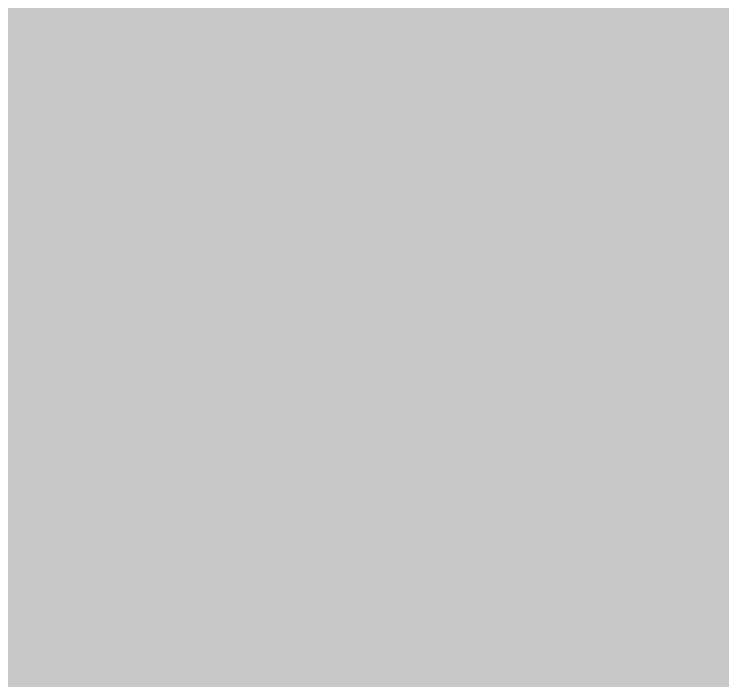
# Model space of a CAD drawing. Header units: millimetres. Extents: x 1680 to 166026, y 35966 to 91121.
# Drawn here: x 99854.36 to 99855.794, y 48316.907 to 48318.254 of the extents above; entities that cross this region are included whole.
import ezdxf

# ---------------------------------------------------------------- set-up
doc = ezdxf.new("R2010")
doc.units = ezdxf.units.MM
doc.layers.add('A-AREA-PATT', color=32, linetype='Continuous', lineweight=18)

msp = doc.modelspace()

# ---------------------------------------------------------------- hatches: boundary and pattern name
at = {"layer": 'A-AREA-PATT'}
h = msp.add_hatch(color=254, dxfattribs=at)
h.paths.add_polyline_path([(101939.2277, 45979.1384), (101938.4177, 45980.0561), (101938.4177, 45979.5521), (101939.0619, 45979.2231)], flags=0)
h.paths.add_polyline_path([(101939.5491, 45984.4159), (101939.0589, 45984.9114), (101938.3982, 45986.3015), (101939.0536, 45984.9114)], flags=0)
h.paths.add_polyline_path([(102677.5491, 45984.4159), (102678.9281, 45986.152), (102678.0393, 45984.9114), (102677.5491, 45984.4212)], flags=0)
h.paths.add_polyline_path([(102684.2495, 45987.8334), (102684.4023, 45989.8313), (102683.6186, 45989.229), (102684.1898, 45987.9654)], flags=0)
h.paths.add_polyline_path([(101932.8487, 45987.8334), (101933.6599, 45989.6278), (101932.6959, 45989.8415), (101932.9084, 45989.6279)], flags=0)
h.paths.add_polyline_path([(102308.5491, 45998.5558), (102320.9235, 46003.6814), (102325.7686, 46016.733), (102320.5635, 46028.5793), (102307.8719, 46033.2753), (102296.1747, 46028.4302), (102291.0491, 46016.0558), (102296.7004, 46003.4637), (102306.7141, 45999.3159)], flags=0)
h.paths.add_polyline_path([(102061.0491, 46002.5558), (102070.5951, 46006.5098), (102074.2803, 46016.7047), (102070.1035, 46025.8053), (102061.0491, 46029.5558), (102051.5032, 46025.6017), (102047.8179, 46015.4069), (102051.9947, 46006.3063), (102059.7259, 46003.1039)], flags=0)
h.paths.add_polyline_path([(102617.1597, 46009.1276), (102620.0491, 46009.1276), (102624.0491, 46016.0558), (102620.0491, 46022.984), (102612.0491, 46022.984), (102608.0491, 46016.0558), (102612.0491, 46009.1276), (102616.0491, 46009.1276)], flags=0)
h.paths.add_polyline_path([(102001.0491, 46009.1276), (102005.0491, 46009.1276), (102009.0491, 46016.0558), (102004.427, 46022.984), (101997.0491, 46022.984), (101993.0491, 46016.0558), (101997.6712, 46009.1276), (101999.9385, 46009.1276)], flags=0)
h.paths.add_polyline_path([(102513.2991, 46054.0541), (102513.9678, 46054.6769), (102513.2991, 46054.5247)], flags=0)
h.paths.add_polyline_path([(102473.0447, 46051.8195), (102468.7991, 46052.7617), (102513.2991, 46052.7617), (102515.6461, 46052.7101), (102516.2991, 46052.9788), (102516.0029, 46053.7746), (102514.5637, 46053.429), (102513.2991, 46053.4275), (102468.7991, 46053.8517), (102468.39, 46053.8517), (102467.4625, 46053.4187), (102465.7991, 46053.4098), (102465.7991, 46052.9788), (102467.4956, 46052.7856), (102472.9514, 46051.8356)], flags=0)
h.paths.add_polyline_path([(102468.7991, 46054.0541), (102468.7991, 46054.6806), (102466.4529, 46054.4316)], flags=0)
h.paths.add_polyline_path([(102626.2659, 46078.5466), (102628.9474, 46079.0515), (102631.3081, 46080.4351), (102633.0732, 46082.5514), (102634.0131, 46085.0786), (102633.4003, 46083.7587), (102632.2602, 46081.3989), (102630.163, 46079.6394), (102626.2864, 46078.5524)], flags=0)
h.paths.add_polyline_path([(102261.2659, 46078.5466), (102264.7896, 46079.4518), (102266.3081, 46080.4351), (102268.0732, 46082.5514), (102269.0131, 46085.0786), (102268.4003, 46083.7587), (102267.2602, 46081.3989), (102264.7588, 46079.5261), (102261.2864, 46078.5524)], flags=0)
h.paths.add_polyline_path([(102355.7804, 46078.5813), (102353.1223, 46079.0889), (102350.0934, 46081.1445), (102349.2763, 46082.5459), (102350.7809, 46080.4507), (102353.1491, 46079.0762), (102354.4556, 46078.715)], flags=0)
h.paths.add_polyline_path([(101990.7804, 46078.5813), (101988.1223, 46079.0889), (101985.6436, 46080.5938), (101984.2763, 46082.5459), (101985.7809, 46080.4507), (101988.124, 46079.0837), (101989.4556, 46078.715)], flags=0)
h.paths.add_polyline_path([(102180.9532, 46109.6713), (102180.9517, 46109.6737), (102172.7563, 46109.672)], flags=0)
h.paths.add_polyline_path([(102545.9532, 46109.6713), (102545.9517, 46109.6737), (102537.7563, 46109.672)], flags=0)
h.paths.add_polyline_path([(102436.0354, 46113.1928), (102436.0354, 46114.3218), (102435.3431, 46114.3218)], flags=0)
h.paths.add_polyline_path([(102491.0491, 46130.2467), (102502.6899, 46130.781), (102520.6649, 46139.4669), (102533.907, 46156.2176), (102538.5491, 46176.5558), (102533.5115, 46197.5441), (102520.5963, 46213.6928), (102500.946, 46222.8422), (102480.4794, 46222.8312), (102461.4333, 46213.6446), (102448.1912, 46196.894), (102443.5491, 46176.5558), (102448.5867, 46155.5675), (102461.5019, 46139.4188), (102480.4863, 46130.2771), (102490.906, 46130.2467)], flags=0)
h.paths.add_polyline_path([(102126.0491, 46130.2467), (102137.6899, 46130.781), (102155.6649, 46139.4669), (102168.907, 46156.2176), (102173.5491, 46176.5558), (102168.5115, 46197.5441), (102155.5963, 46213.6928), (102135.946, 46222.8422), (102115.4794, 46222.8312), (102096.4333, 46213.6446), (102083.1912, 46196.894), (102078.5491, 46176.5558), (102083.5867, 46155.5675), (102096.5019, 46139.4188), (102115.4863, 46130.2771), (102125.906, 46130.2467)], flags=0)
h.paths.add_polyline_path([(102424.225, 46205.2439), (102424.249, 46231.5522), (102424.2235, 46231.4367)], flags=0)
h.paths.add_polyline_path([(102059.2249, 46205.9849), (102059.249, 46231.5522), (102059.2235, 46231.4367)], flags=0)
h.paths.add_polyline_path([(102557.9532, 46223.0426), (102557.9435, 46231.4935), (102557.9531, 46231.4349)], flags=0)
h.paths.add_polyline_path([(102192.9532, 46223.0426), (102192.9435, 46231.4935), (102192.9531, 46231.4349)], flags=0)
h.paths.add_polyline_path([(102550.5606, 46242.5151), (102545.954, 46243.4395), (102546.0455, 46243.4164), (102548.9817, 46242.8303)], flags=0)
h.paths.add_polyline_path([(102185.5606, 46242.5151), (102180.954, 46243.4395), (102181.0455, 46243.4164), (102183.9817, 46242.8303)], flags=0)
h.paths.add_polyline_path([(102634.2067, 46397.2036), (102633.7028, 46399.8795), (102632.3242, 46402.2364), (102630.2124, 46403.9984), (102627.6746, 46404.9339), (102629.0072, 46404.5627), (102631.4915, 46403.0586), (102633.1172, 46401.0933), (102634.1991, 46397.2306)], flags=0)
h.paths.add_polyline_path([(102269.2067, 46397.2036), (102268.7028, 46399.8795), (102267.3242, 46402.2364), (102265.2124, 46403.9984), (102262.6746, 46404.9339), (102264.0072, 46404.5627), (102266.4915, 46403.0586), (102268.1172, 46401.0933), (102269.1991, 46397.2306)], flags=0)
h.paths.add_polyline_path([(101982.8859, 46397.2221), (101984.7753, 46402.2476), (101986.8695, 46403.999), (101985.7208, 46403.2017), (101983.9625, 46401.0988), (101983.0245, 46398.5804), (101982.8886, 46397.2488)], flags=0)
h.paths.add_polyline_path([(102348.3915, 46399.0229), (102349.7753, 46402.2476), (102351.8695, 46403.999), (102350.7208, 46403.2017), (102348.9625, 46401.0988), (102348.3915, 46399.896)], flags=0)
h.paths.add_polyline_path([(102684.9333, 46447.772), (102684.1744, 46448.7146), (102684.4024, 46448.27)], flags=0)
h.paths.add_polyline_path([(101932.1649, 46447.772), (101932.9238, 46448.4837), (101932.6959, 46448.2801)], flags=0)
h.paths.add_polyline_path([(102679.476, 46449.6708), (102678.9283, 46451.9596), (102679.0494, 46450.8467), (102679.3347, 46450.06)], flags=0)
h.paths.add_polyline_path([(101933.9262, 46453.7267), (101934.6265, 46453.9148), (101934.1651, 46454.2266), (101933.9294, 46453.7332)], flags=0)
h.paths.add_polyline_path([(101937.2506, 46457.9012), (101938.6905, 46457.9784), (101938.6905, 46458.5891), (101937.2608, 46457.9061)], flags=0)
h.paths.add_polyline_path([(99853.5491, 46544.0558), (103123.5491, 46544.0558), (103123.5491, 48319.0558), (99853.5491, 48319.0558), (99853.5491, 47159.086)], flags=0)

doc.saveas('drawing.dxf')
